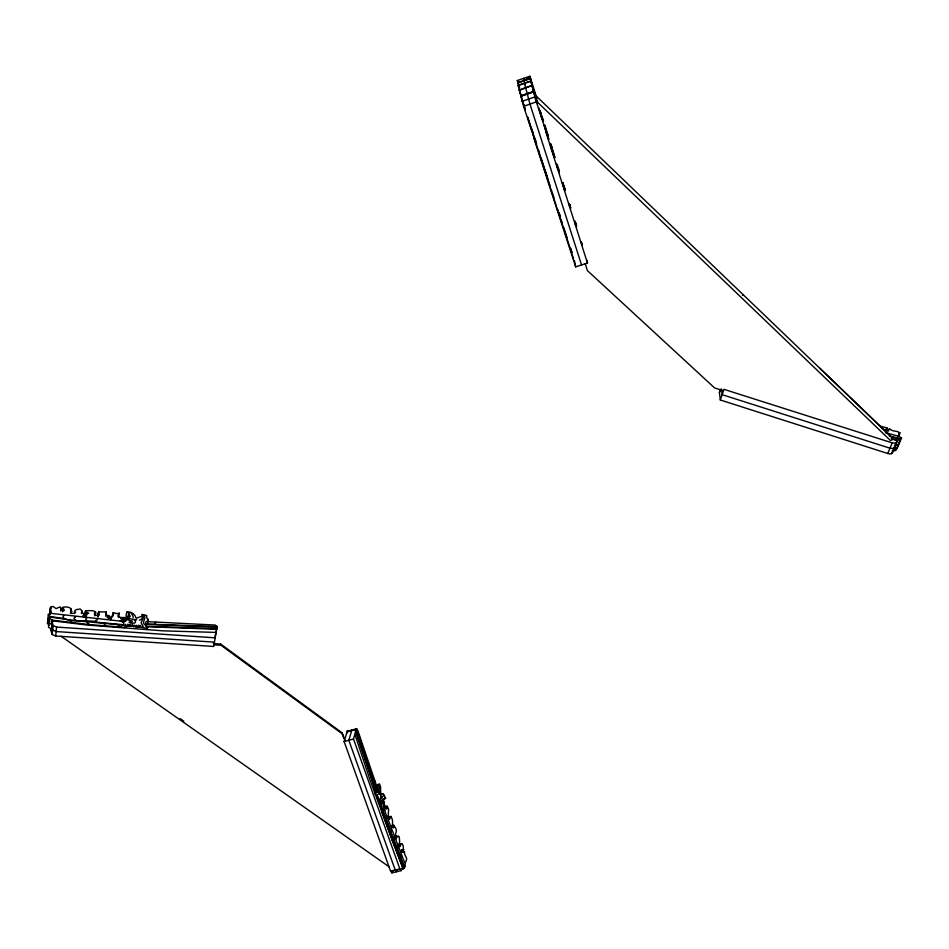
<?xml version="1.0" encoding="UTF-8"?>
<svg xmlns="http://www.w3.org/2000/svg" width="949" height="949" viewBox="0 0 949 949"><rect width="100%" height="100%" fill="white"/><g stroke="black" fill="none" stroke-linecap="round" stroke-linejoin="round"><path stroke-width="1.42" d="M532.662 131.982L532.864 132.919M86.062 616.162L84.971 615.593L85.659 610.717C89.455 610.871 98.34 609.187 94.77 615.533M379.814 793.672L380.015 788.405A32.207 9.17 76.5 0 0 380.075 787.717L380.086 787.658M393.882 836.733L396.16 836.176L396.053 838.94C393.491 833.756 399.339 830.98 393.835 825.772C393.942 829.201 392.981 827.955 392.139 825.879C392.862 824.195 393.467 813.495 387.204 817.231M542.009 161.852L523.587 106.335L518.142 85.446L530.788 80.997L531.594 83.192L530.515 78.553L517.917 82.907L518.486 85.635M128.091 617.253L126.241 616.079C125.078 608.392 134.96 612.9 135.743 617.419L136.573 618.179L141.828 616.198L142.208 614.383L146.644 615.486L146.941 618.345L148.305 619.436L147.202 621.642L215.304 625.059L217.048 627.147L213.727 646.459L55.659 636.008L52.183 634.49L51.163 631.548L52.598 620.48L49.395 618.238L50.333 616.85L48.34 614.383L51.554 613.303L50.534 609.756C51.898 608.06 49.526 606.625 53.049 606.482L56.133 608.606L59.977 606.909L62.61 610.871L64.152 610.575L64.093 609.483C59.68 606.269 69.538 606.15 71.068 608.961L70.831 610.717L72.005 611.334L70.356 613.374L74.52 613.339L75.671 612.425L74.485 611.654A5.67 3.025 4.5 0 1 76.454 609.638L80.155 608.985L81.828 610.658L81.555 612.496L84.568 614.039L84.236 616.969M388.26 826.437L388.271 826.306A3.547 0.985 77.2 0 1 388.2 826.923L387.263 826.674M393.194 839.64L393.206 839.497A3.369 0.937 77.4 0 1 393.135 840.126L391.913 839.58L382.091 812.463M401.807 868.999C404.843 870.162 403.408 866.295 404.998 866.923L405.425 866.544C404.013 863.448 406.741 860.873 406.682 858.786C405.97 855.939 404.191 855.168 404.488 851.585C400.312 854.468 405.686 847.006 401.913 843.827L398.521 844.657M387.239 805.986C387.275 816.496 381.332 795.938 384.238 799.521L384.784 797.682L385.614 798.429L383.337 799.011M376.006 786.318C380.169 785.226 376.492 784.953 377.287 787.919L357.975 730.967L356.516 728.785L371.51 775.677A4.14 1.174 76.6 0 1 371.462 775.997L371.166 776.353A7.806 2.218 76.5 0 1 370.869 776.223L355.828 731.027M48.957 625.367L47.45 623.279L48.34 614.383M49.597 614.786L50.344 607.407M51.032 630.361L51.685 629.412L48.506 627.159L49.395 618.238M50.653 612.532L49.894 611.844L50.712 607.135M382.637 810.826L398.212 852.641A3.31 0.913 77.5 0 1 398.046 853.115L397.014 852.558M51.424 630.124L51.768 626.779M52.112 623.434L52.337 621.204M52.254 623.837L52.598 620.48M52.183 634.49L53.108 625.545L51.946 621.429M55.659 636.008L56.584 627.064L53.108 625.545M60.641 611.014L60.89 607.704M62.385 610.409L62.753 607.111M62.587 611.785L62.895 608.843M70.748 611.903L71.068 608.961M133.133 617.823L133.109 617.004A18.268 9.846 5.5 0 0 132.824 615.83L132.101 614.513A20.38 10.985 5.4 0 0 131.353 613.576L131.164 613.362M81.495 613.588L81.828 610.658M83.488 617.147L83.82 614.205L84.568 614.039M83.571 617.218L83.82 614.205M84.046 617.123L84.39 614.193M84.971 615.593L85.659 610.717M85.493 615.972L85.481 611.192M86.181 615.213L86.003 611.571M86.561 615.486L86.632 611.82M384.262 815.203L383.906 816.057L383.254 815.203A9.419 2.633 77 0 1 382.969 814.716L382.969 814.716M94.781 615.818L95.019 612.354M95.327 614.988L95.683 611.844M401.913 843.827L397.667 844.669M97.925 616.696L98.459 612.319L99.918 611.856L106.288 611.975L105.742 616.34M98.079 616.601L98.459 612.319M98.174 616.886L98.803 611.975M108.601 618.309C110.855 613.908 104.034 616.826 106.288 611.975M110.689 619.899L111.792 616.138A5.872 3.155 5.3 0 0 113.548 614.145L113.204 612.568L116.81 613.635L119.206 613.244L118.649 617.597M110.855 619.412L111.223 616.482M112.658 616.933L113.204 612.568M128.008 618.001L128.661 612.9L126.81 611.725M404.108 868.442L402.673 867.422L401.154 870.624L391.901 872.878L390.573 871.099L344.107 741.501L347.251 731.252L356.516 728.785M147.89 622.342L148.305 619.436M385.614 798.429L383.965 794.586L382.245 793.945C379.339 794.942 381.664 786.982 379.683 784.42L375.757 784.776M381.249 797.635L381.249 797.599A3.606 1.008 76.8 0 0 381.284 797.006C379.754 791.905 381.261 800.221 383.515 800.992A7.521 2.1 77 0 1 383.882 801.822L383.942 801.952M891.799 440.3L892.19 437.726L535.758 95.6L534.548 97.723M378.295 785.725L379.185 783.898M83.892 614.406L82.931 615.972C86.62 619.151 84.959 616.814 86.217 614.323L88.755 613.173L86.905 612.556M216.728 626.043L215.814 634.169M215.091 638.452L215.269 634.584M216.55 629.887L217.048 627.147L146.217 624.288M391.024 816.27L389.992 818.69L389.232 816.65L389.126 819.497L387.88 816.318L388.402 814.586A5.374 1.483 77.1 0 1 388.485 811.632C389.28 809.96 387.548 804.467 384.95 806.686M885.69 431.629L887.042 427.987L879.498 425.923M382.174 797.468L382.435 796.816A16.785 4.662 77 0 1 382.838 796.211L383.408 795.879A18.719 5.196 77.1 0 1 383.871 795.843L383.989 795.855M401.154 870.624L399.849 868.857L353.502 739.022L356.1 729.33L346.824 731.786M897.374 441.048L895.915 443.207L892.202 442.863L724.016 389.351L720.315 399.992L887.742 453.492C895.026 456.374 894.255 444.381 897.374 441.048L896.758 440.206L900.221 439.992L895.761 450.538L892.309 450.775M377.488 788.228A6.762 1.91 76.8 0 1 377.572 788.809C377.524 793.625 375.163 790.351 375.199 793.993M720.315 399.992L719.425 392.495L720.303 389.802M720.742 389.22L719.425 392.495M898.252 436.754L899.901 432.839C896.627 430.241 892.76 432.103 889.711 428.889C889.533 431.214 882.855 429.767 886.781 429.019M885.737 431.427L887.042 427.987M887.766 431.878L888.94 429.055M887.742 453.492L892.202 442.863M891.443 453.824L896.983 440.751M895.417 449.233L897.113 448.474L901.55 437.964L898.276 436.077L899.581 434.915L898.703 433.088L899.901 432.839M134.544 619.827L134.568 619.792A3.879 2.1 6.1 0 1 134.877 619.365C140.843 620.029 130.499 620.231 128.661 617.431A8.138 4.413 5.7 0 0 127.522 617.206L127.344 617.182M118.305 624.667L118.352 625.889L119.989 626.66A10.202 5.528 5.7 0 0 120.772 626.898L120.843 626.921M401.071 843.827C399.399 850.09 398.9 844.693 399.446 842.914A5.136 1.4 77.3 0 0 399.493 839.818C399.209 832.439 397.607 839.391 396.16 836.176M123.821 625.177L70.19 620.195A3.654 1.969 4.2 0 0 70.167 620.824L72.326 622.532M381.818 812.51L381.901 810.446L375.602 792.759M164.296 625.355L164.248 625.415A4.413 2.408 6.9 0 0 164.118 625.711L164.533 626.648A8.304 4.531 7 0 0 164.96 627.004L165.043 627.075M142.789 616.02L142.765 616.067A34.188 18.636 7.1 0 0 142.433 616.613L141.923 618.985L139.42 620.207M351.877 730.018L348.805 740.256L395.211 869.984L396.528 871.751L397.607 870.494M119.266 613.149L117.795 616.02C118.186 618.902 136.063 617.23 128.388 615.094L129.408 614.406L128.661 612.9M50.095 614.193L50.938 613.232M87.45 621.998L87.367 622.093A3.701 2.005 4.7 0 0 87.166 622.532L89.68 624.644L123.678 627.242M104.343 623.695L104.426 623.612A3.855 2.1 5.2 0 0 104.141 624.122L105.861 625.818M393.005 871.609L391.901 872.878M155.695 622.224L155.731 622.2A11.317 6.18 6.8 0 0 155.328 622.591L154.817 623.766L156.288 624.43L217.262 626.613M898.75 443.729L899.332 443.23L898.501 442.459M47.45 623.279L48.28 622.568M901.55 437.964L899.32 438.77L900.221 439.992M48.731 618.131L47.889 618.843L49.894 621.31L48.945 622.71L51.637 624.596M377.038 790.695L356.195 728.725M742.474 295.269L743.233 294.748M120.535 618.107L121.863 619.092A14.496 7.889 5.4 0 1 123.928 619.827L125.256 620.705L120.179 620.468L123.833 622.935L123.5 624.739L96.988 622.212L95.303 620.61L97.356 619.827M51.875 625.676L52.646 630.029L56.121 631.548L214.45 642.153M95.137 612.888C91.223 615.676 102.445 616.577 98.435 613.671M517.976 82.966L517.335 80.535L529.922 76.24L536.944 98.566M526.446 78.364L530.218 77.047M517.929 82.693L530.455 78.281L529.922 76.24M518.142 85.446L530.906 81.151M519.34 89.918L532.009 85.469L530.788 80.997M519.317 90.345L532.009 85.469M520.871 95.802L533.575 91.353L532.021 85.885M520.93 96.252L533.646 91.792L520.847 96.086L521.286 97.237M522.104 101.341L534.892 96.881L533.575 91.626M523.587 106.335L536.363 101.887L534.892 96.881M533.67 137.463L575.675 266.871L587.455 263.063L546.256 133.145M63.844 615.687L63.903 615.664A4.626 2.479 4.1 0 0 63.132 615.984C61.424 623.327 91.768 619.175 96.845 622.176M86.703 618.428L85.624 619.199L86.418 620.599A5.587 3.013 4.7 0 0 87.225 621.109L87.438 621.204M353.74 730.279L357.215 729.366M344.107 741.501L353.502 739.022M376.255 785.298L378.544 784.716M379.707 794.621L383.135 793.755M391.581 825.772L393.859 825.203M391.522 825.927L393.799 825.357M391.51 826.793L393.894 826.128M391.427 826.994L393.716 826.425M50.261 611.571L50.89 611.417M393.882 837.006L397.809 836.045M393.989 837.469L396.314 836.923M398.26 845.085L400.525 844.527M401.463 849.996L403.728 849.438M401.38 850.28L403.645 849.735M401.771 851.953L404.037 851.395M401.652 852.166L403.93 851.609M390.573 871.099L399.849 868.857M380.134 787.124L380.158 787.112A6.572 1.839 76.8 0 0 379.873 787.279L378.959 793.744L377.619 794.61M75.41 617.028L75.493 617.004A3.642 1.957 4.4 0 0 74.603 617.313L73.927 618.701L75.956 620.112M142.409 625.059C138.945 622.058 144.034 619.994 143.382 616.209A7.094 3.832 6.1 0 0 143.062 615.604L143.026 615.557M132.208 621.002L122.302 618.534A5.362 2.883 5.7 0 1 121.65 618.274M85.149 615.106L86.3 614.999M895.322 445.449L897.991 445.271L897.363 444.405M133.607 625.949L134.046 625.925A4.887 2.657 5.9 0 0 134.699 625.818L134.058 625.047M135.861 626.198L136.3 626.186A4.887 2.657 5.9 0 0 136.953 626.079L136.312 625.296M139.681 626.221L140.108 626.198A4.875 2.657 6.1 0 0 140.76 626.103L140.12 625.32M125.043 625.272L125.482 625.249A4.899 2.657 5.6 0 0 126.134 625.154L125.505 624.371M129.491 625.32L129.93 625.296A4.899 2.657 5.8 0 0 130.582 625.201L129.942 624.418M131.674 625.521L132.101 625.498A4.887 2.657 5.8 0 0 132.765 625.403L132.125 624.62M131.757 625.521L132.445 625.913L131.875 626.245A2.396 1.305 5.8 0 1 131.555 626.316M133.69 625.949L134.378 626.328L133.821 626.672A2.396 1.305 5.9 0 1 133.489 626.743M135.944 626.21L136.632 626.589L136.075 626.933A2.396 1.305 5.9 0 1 135.754 627.004M139.752 626.221L140.452 626.613L139.894 626.945A2.396 1.305 6 0 1 139.562 627.016M125.126 625.272L125.814 625.664L125.244 626.008A2.408 1.305 5.6 0 1 124.912 626.079M129.574 625.32L130.262 625.711L129.693 626.055A2.396 1.305 5.7 0 1 129.372 626.126M214.972 632.378L163.382 630.86L88.186 625.154L52.503 620.836M155.517 624.335C153.904 623.801 142.469 625.415 146.17 621.619A7.248 3.95 6.4 0 1 146.68 621.441M216.443 628.677L146.49 626.245M216.206 629.27L147.688 626.743L145.28 625.759L145.968 623.873M213.276 643.517L220.69 644.086L341.913 732.699L345.234 741.122M89.609 624.62L52.088 620.136M215.198 637.835L56.584 627.064M120.82 621.156L52.325 613.54M213.727 644.727L221.07 645.32L342.708 734.194M385.508 808.501L384.879 808.074A13.345 3.737 77.1 0 0 384.108 806.84L383.562 806.235L384.938 810.529L383.325 809.2L382.85 810.778L391.213 832.154L391.225 829.64M380.608 787.16C377.216 784.301 379.505 794.633 377.109 792M134.877 620.243C138.732 626.174 122.563 621.381 132.113 622.01M147.036 627.882C140.12 628.202 128.637 623.825 124.094 627.799M64.117 618.57L50.451 616.518M51.187 629.057L52.171 629.187M70.309 619.946L50.629 617.158M126.122 618.321L129.313 618.819L126.715 617.87M899.225 438.509L889.296 435.899M897.469 435.935L885.405 432.708M899 438.841L891.396 436.777M897.303 440.17L891.241 438.485M892.772 439.34L896.829 440.466M723.185 390.585L714.692 388.022L587.395 270.595L585.201 263.549M123.406 619.222C127.296 619.472 126.419 622.568 122.99 621.488A25.101 13.82 5.4 0 0 121.436 621.358M144.912 624.466C140.203 622.805 148.957 616.862 142.243 614.691M142.575 625.498L143.228 626.281A4.875 2.645 6.1 0 1 142.575 626.376L142.35 627.135A2.384 1.305 6.1 0 1 142.03 627.206M138.293 625.166L138.934 625.949A4.875 2.657 6 0 1 138.281 626.055L138.056 626.803A2.396 1.305 6 0 1 137.735 626.874M127.759 624.193L128.388 624.976A4.899 2.657 5.7 0 1 127.735 625.071L127.51 625.83A2.396 1.305 5.7 0 1 127.178 625.901M370.822 776.199L376.172 791.929M147.368 626.72C149.788 627.93 145.161 627.989 146.846 629.495M381.012 797.575C378.105 798.951 384.001 808.702 381.284 801.347M180.168 718.642L183.809 721.204M61.104 636.257L389.315 866.947M347.251 731.252L347.963 731.821M896.295 447.703L897.113 448.474M536.078 100.831L890.53 440.573M819.948 368.378L892.119 437.774M381.854 806.709L381.462 806.733A4.52 1.269 77 0 0 381.605 807.374L381.723 807.765M563.682 185.565L564.097 187.475M374.297 782.664L374.784 781.478A10.617 3.025 76.6 0 0 374.784 780.885L374.784 780.885M382.411 808.785L382.02 808.809A4.531 1.269 77 0 0 382.162 809.45L382.281 809.841M381.19 804.989L380.798 805.001A4.531 1.269 77 0 0 380.952 805.642L381.059 806.045M379.908 801.869L379.505 801.893A4.531 1.269 76.9 0 0 379.659 802.534L379.766 802.925M380.549 803.245L380.158 803.257A4.531 1.269 76.9 0 0 380.3 803.898L380.419 804.301M378.71 798.287L378.319 798.299A4.531 1.269 76.9 0 0 378.473 798.939L378.58 799.343M379.22 800.102L378.829 800.126A4.531 1.269 76.9 0 0 378.971 800.766L379.09 801.158M377.453 794.788L377.061 794.799A4.531 1.269 76.8 0 0 377.204 795.44L377.322 795.831M378.177 796.804L377.785 796.816A4.531 1.269 76.9 0 0 377.927 797.457L378.046 797.848M393.444 838.975L393.515 839.046A5.089 1.4 77.3 0 0 393.859 839.355L394.393 837.552M390.68 831.692L400.81 857.018L401.19 855.488A4.164 1.139 77.5 0 0 401.095 854.681L401.083 854.61M383.954 803.839L382.945 801.442L383.918 802.996M400.205 856.496L404.31 866.342M381.035 805.974L380.798 806.389M517.335 80.535L518.605 84.259M391.878 839.545L402.898 867.576M384.428 806.84L383.218 805.31L383.894 808.856A23.203 6.572 77.2 0 1 384.357 810.102M382.257 809.77L382.02 810.209M378.022 797.777L377.773 798.204M378.556 799.272L378.319 799.687M379.066 801.086L378.817 801.502M379.742 802.854L379.505 803.281M381.7 807.694L381.462 808.121M396.729 847.777L397.655 848.453L397.856 846.888A3.298 0.902 77.4 0 0 397.726 846.01L397.726 846.01M519.601 87.723L519.293 86.739M549.685 184.604L549.946 185.589M547.609 177.878L547.905 179.207M563.243 183.715L563.291 184.497M557.727 167.926L557.988 168.673M562.543 182.967L562.959 183.715M404.642 862.665L384.57 810.482M557.988 168.483L557.763 167.475L557.988 168.531M404.084 866.651L398.248 852.368M402.601 867.742L370.193 780.458L355.163 735.131M111.057 616.98C113.299 620.278 103.014 617.064 108.862 616.387L108.957 615.391M547.098 176.799L546.802 175.351M375.792 791.502L355.721 731.679M540.04 110.487L541.381 114.604M341.877 732.711L343.894 738.239M523.943 79.242L523.587 78.34L524.773 83.417M518.273 85.588L518.854 87.083M376.8 790.719L371.522 775.582M525.011 84.568L524.465 83.227L529.969 104.117L581.559 264.973M551.642 146.787L551.879 147.486M220.666 644.11L221.07 645.32M557.407 164.841L557.312 164.426M346.931 731.193L347.429 732.687M547.454 134.212L547.787 135.244M547.17 176.146L546.719 174.794M558.024 210.049L558.285 210.88M557.715 167.534L557.858 167.997M558.854 212.766L560.159 216.538M561.049 219.444L562.354 223.406M563.908 227.938L567.051 237.736M564.097 229.836L556.802 207.546M564.513 231.129L566.897 238.377M567.288 239.575L571.832 253.371M572.283 254.771L573.493 258.425M542.282 116.62L542.33 117.249M559.198 213.086L560.361 216.621M570.479 247.997L571.856 252.22M546.233 174.331L545.556 172.303L545.651 173.062M570.574 248.46L571.939 252.636M553.279 195.577L553.884 197.416M552.484 193.122L552.828 194.711M547.881 179.42L548.842 182.374M543.54 166.372L544.204 168.424L543.67 166.561M544.536 169.444L545.177 171.425M539.079 152.611L540.325 156.478M540.752 157.759L549.756 185.802M550.218 187.214L556.387 206.265M551.322 190.014L551.772 191.378M559.329 172.042L558.902 170.678M569.993 206.063L570.266 206.906M531.677 128.791L532.84 132.397M534.417 137.142L536.671 144.319M538.285 149.325L539.435 152.908M541.132 158.02L543.362 165.09L543.16 164.474M544.572 168.851L545.011 170.239M533.955 136.715L535.533 141.615M543.065 164.047L544.145 167.392M532.128 131.021L533.848 136.359M563.659 184.948L564.975 189.1M569.53 204.177L570.752 207.997M574.928 221.449L576.34 226.016M569.471 204.569L570.444 207.606M575.758 224.047L576.648 226.823M581.429 241.936L582.295 244.64M574.774 222.054L576.019 225.921M529.566 123.002L531.725 129.764M529.127 121.638L527.727 117.19M530.23 125.327L531.831 130.31M527.739 117.51L529.839 124.07M575.224 221.224L576.529 225.328M564.394 187.878L565.13 190.191M558.475 170.203L559.21 172.516M564.335 188.27L564.892 190.061M557.454 167.273L557.941 168.922M563.231 185.197L563.469 185.945M546.41 132.326L546.233 131.745L547.609 136.122M523.824 104.995L525.295 109.633M520.776 94.532L523.445 104.034M523.824 105.232L525.319 109.906M564.441 188.151L564.999 189.895M553.113 153.56L554.228 157.06M547.834 137.012L548.652 139.598M549.886 143.489L554.37 157.664M556.387 164.047L558 169.147M562.413 183.121L564.821 190.725M568.878 203.537L570.171 207.641M536.363 101.887L547.395 135.612M519.85 90.369L520.467 93.56M521.523 96.751L519.305 89.692M550.586 143.928L551.713 147.486M552.46 149.871L553.587 153.453M553.967 154.651L554.655 156.846M558.463 168.827L558.036 167.558L558.475 169.278M541.772 115.861L543.504 121.389M544.536 125.695L548.771 139.135M550.266 143.904L551.784 148.708M552.199 150.037L553.469 154.058M556.826 164.699L557.265 166.099M564.94 190.334L564.489 188.827M548.202 137.202L548.534 138.234M551.191 146.704L552.686 151.425M553.053 152.611L554.596 157.522M563.67 186.562L563.908 187.321M544.252 125.446L545.829 130.488M542.982 121.377L539.898 110.879M541.144 114.746L539.839 110.547L540.384 112.148M541.476 115.956L542.769 120.06M564.157 188.116L564.821 190.251M536.482 98.969L534.002 90.974M534.655 94.734L537.609 103.417M538.747 107.866L539.945 111.852M540.349 113.145L541.998 118.411M533.326 90.487L536.126 99.609M558.451 168.649L558.119 167.57M544.916 125.126L547.905 135.019M550.574 143.406L554.88 157.498M557.11 164.497L559.234 171.555M564.892 189.824L562.769 182.789L562.899 183.394M569.305 203.881L570.563 208.092M574.964 222.161L576.221 226.36M581.061 241.853L581.891 244.628M586.731 260.133L587.55 262.897M532.175 86.074L536.399 99.657M534.157 92.326L531.903 84.212M531.962 85.244L532.828 88.043M539.423 153.619L539.091 152.504M557.573 165.743L557.217 164.568M558.902 170.251L559.115 170.962M541.037 114.402L540.705 113.251M535.675 141.045L535.331 139.847M559.091 170.251L559.364 171.105M533.729 135.968L533.267 134.378M380.395 804.23L380.158 804.645M377.299 795.76L377.05 796.187M551.594 148.649L551.049 146.715M537.466 100.748L537.573 101.389M544.928 126.763L544.631 125.743M524.322 105.541L524.097 104.805M540.23 112.54L539.72 110.736M558.985 171.235L559.305 172.35M545.924 130.654L545.343 128.625M563.125 183.916L562.781 182.694M536.553 99.953L536.114 98.376M547.87 136.051L547.454 134.533M551.677 146.692L551.855 147.344M569.863 205.482L569.661 204.581M543.397 120.831L543.053 119.183M539.435 109.693L539.186 108.613M557.063 165.363L556.921 164.663M545.948 171.994L546.114 172.682M894.527 445.508L895.144 446.35L893.673 448.533L889.96 448.189L722.165 394.677L721.477 389.102M381.545 800.517L384.914 807.302A4.947 1.376 76.9 0 0 385.164 807.658M574.442 260.5L575.675 266.871"/></g></svg>
